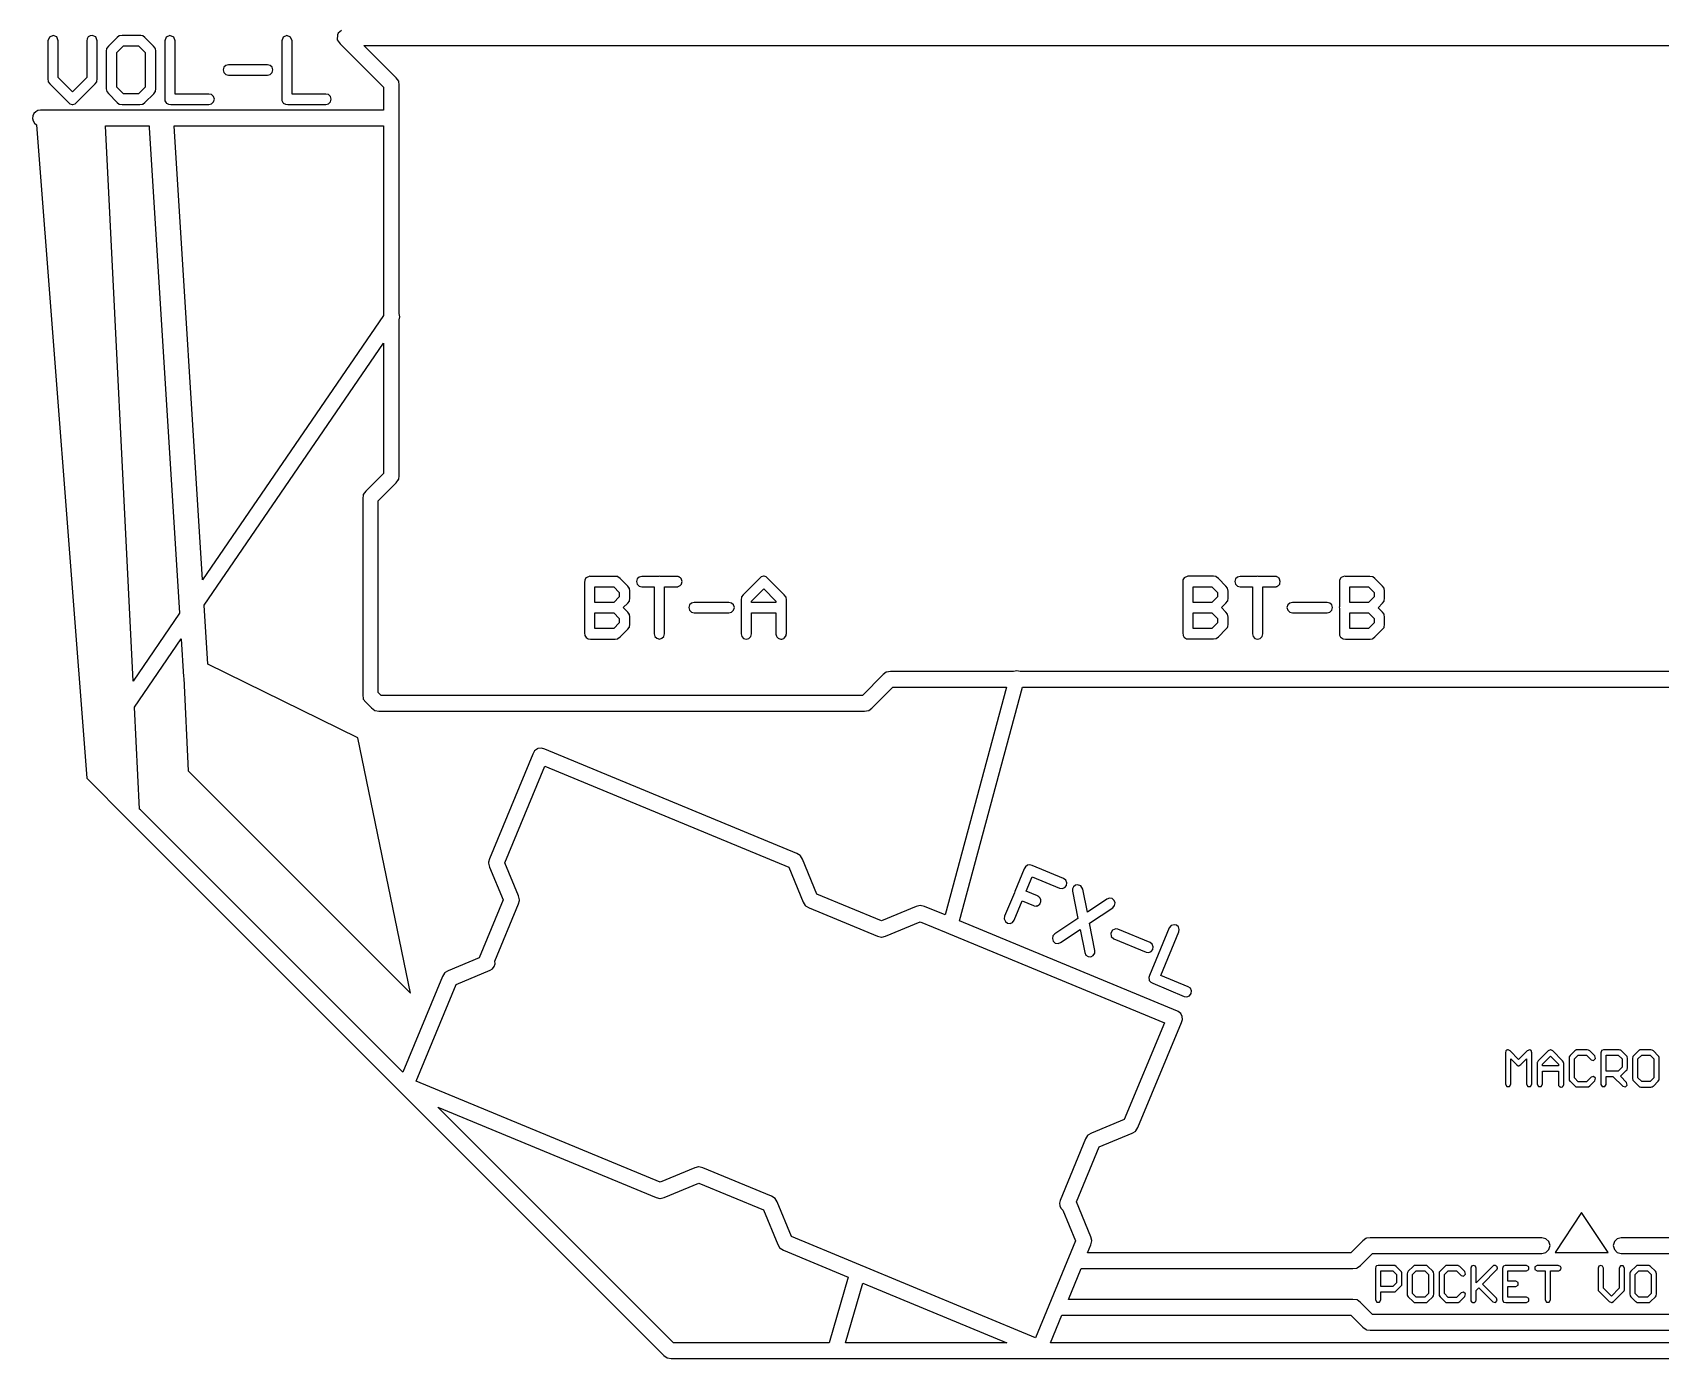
# Model space of a CAD drawing. Extents: x -74 to 74, y -85 to 21.
# Drawn here: x -74.2 to 3.8, y -85.5 to -22 of the extents above; entities that cross this region are included whole.
import ezdxf

# ---------------------------------------------------------------- set-up
doc = ezdxf.new("R2010")
doc.units = 0
doc.layers.add('build', color=7, linetype='CONTINUOUS')

msp = doc.modelspace()

# ---------------------------------------------------------------- linework, layer by layer
at = {"layer": 'build', "color": 7}
for points in [[(-59.386963, -21.881177), (-59.543654, -22.017227), (-59.578274, -22.083875), (-59.581375, -22.092659), (-59.59038, -22.329306), (-59.455801, -22.524168), (-57.375309, -24.605169), (-57.375309, -25.699671), (-73.800663, -25.699671), (-73.924235, -25.717512), (-74.032512, -25.773076), (-74.117345, -25.860336), (-74.170588, -25.973268), (-74.183879, -26.097411), (-74.156835, -26.21607), (-74.093279, -26.319857), (-73.997034, -26.399388), (-74.000651, -26.399388), (-71.587879, -57.68687), (-69.582832, -59.692438), (-69.540459, -59.740486), (-43.952356, -85.329108), (-43.794743, -85.448488), (-43.791127, -85.451081), (-43.780273, -85.455208), (-43.595787, -85.476401), (-35.813836, -85.476401), (-35.69136, -85.476401), (35.691879, -85.476401)], [(26.892414, -52.582793), (0.040308, -52.582793), (-0.001034, -52.585386), (-0.041341, -52.582793), (-26.893964, -52.582793), (-27.049252, -52.549133), (-27.20454, -52.582793), (-33.096687, -52.582793), (-33.288925, -52.608643), (-33.29926, -52.61277), (-33.30081, -52.61277), (-33.452221, -52.731621), (-34.445443, -53.72484), (-57.493649, -53.72484), (-57.625424, -53.593078), (-57.625424, -44.402935), (-56.774313, -43.551823), (-56.652356, -43.392147), (-56.651321, -43.389554), (-56.648739, -43.383363), (-56.647188, -43.378706), (-56.625485, -43.192677), (-56.625485, -35.746085), (-56.592876, -35.59313), (-56.625485, -35.440174), (-56.625485, -24.502352), (-56.647704, -24.315265), (-56.775345, -24.142677), (-58.319956, -22.599098), (-58.319956, -22.599098), (-54.975456, -22.599098), (-40.894661, -22.599098), (-0.000517, -22.599098), (40.893627, -22.599098)], [(10.019544, -83.371615), (-0.000517, -83.371615), (-10.020577, -83.371615), (-10.596252, -82.795934), (-10.750765, -82.676051), (-10.764718, -82.670363), (-10.951786, -82.646603), (-24.579895, -82.646603), (-23.96908, -81.171736), (-10.955404, -81.171736), (-10.763167, -81.147474), (-10.749731, -81.142288), (-10.748181, -81.142288), (-10.745597, -81.139722), (-10.596252, -81.022406), (-10.02006, -80.446222), (-1.900659, -80.446222), (-1.70911, -80.399253), (-1.567878, -80.261592), (-1.51602, -80.071308), (-1.567878, -79.881024), (-1.70911, -79.743363), (-1.900659, -79.696393), (-10.122379, -79.696393), (-10.309965, -79.71965), (-10.328052, -79.726873), (-10.47843, -79.84419), (-11.056173, -80.421405), (-23.658504, -80.421405), (-23.500891, -80.040563), (-23.449731, -79.847788), (-23.449731, -79.845221), (-23.449731, -79.842629), (-23.450248, -79.832283), (-23.500891, -79.652975), (-24.193355, -77.981258), (-23.098848, -75.338521), (-21.521684, -74.684815), (-21.353735, -74.588691), (-21.342366, -74.577844), (-21.248315, -74.411447), (-19.169889, -69.394682), (-19.117485, -69.250422), (-19.127258, -69.09725), (-19.197572, -68.960819), (-19.31665, -68.863981), (-19.325952, -68.859325), (-19.349723, -68.848477), (-19.354891, -68.845381), (-29.789395, -64.523677), (-26.770976, -53.328495), (-26.770976, -53.328495), (-0.041341, -53.328495), (0, -53.33159), (0.040308, -53.334183), (26.769941, -53.334183)], [(10.119796, -79.696896), (1.899626, -79.696896), (1.708076, -79.743865), (1.566844, -79.881527), (1.514987, -80.071811), (1.566844, -80.262095), (1.708076, -80.399756), (1.899626, -80.446725), (10.019027, -80.446725)]]:
    msp.add_lwpolyline(points, dxfattribs=at)
for points in [[(-71.332598, -22.115414), (-71.431002, -22.134817), (-71.513862, -22.191333), (-71.567844, -22.275865), (-71.584262, -22.374811), (-71.584262, -24.136989), (-72.267424, -24.820672), (-72.950586, -24.137492), (-72.950586, -22.374811), (-73.023796, -22.194297), (-73.204316, -22.121102), (-73.204316, -22.121605), (-73.379816, -22.197568), (-73.450297, -22.37534), (-73.450297, -24.204696), (-73.434795, -24.331299), (-73.430143, -24.343179), (-73.351596, -24.443932), (-72.473095, -25.322455), (-72.392779, -25.394381), (-72.289644, -25.425801), (-72.266908, -25.425801), (-72.262772, -25.425801), (-72.260706, -25.425801), (-72.149205, -25.397327), (-72.062269, -25.321925), (-71.182735, -24.442397), (-71.10367, -24.339554), (-71.101604, -24.335426), (-71.100053, -24.331299), (-71.084551, -24.204167), (-71.084551, -22.374811), (-71.153696, -22.192635), (-71.332598, -22.115414)], [(-69.004574, -22.120573), (-69.004574, -22.121605), (-69.036613, -22.124198), (-69.899609, -22.124198), (-70.032417, -22.142798), (-70.040685, -22.146423), (-70.138353, -22.224448), (-70.552799, -22.638892), (-70.623597, -22.723638), (-70.630314, -22.737581), (-70.635482, -22.749487), (-70.636516, -22.752054), (-70.651502, -22.875561), (-70.651502, -24.670283), (-70.632897, -24.804639), (-70.62928, -24.81292), (-70.553315, -24.908514), (-70.136803, -25.325021), (-70.033967, -25.404105), (-70.025183, -25.407703), (-69.896508, -25.423737), (-69.038679, -25.423737), (-68.927575, -25.413921), (-68.913624, -25.408232), (-68.900188, -25.403576), (-68.799419, -25.325021), (-68.383938, -24.909546), (-68.313144, -24.8248), (-68.311075, -24.821175), (-68.302291, -24.802072), (-68.30074, -24.797918), (-68.300224, -24.794822), (-68.285238, -24.671315), (-68.285238, -22.875059), (-68.303841, -22.742238), (-68.305392, -22.73811), (-68.307458, -22.733983), (-68.384457, -22.637331), (-68.799935, -22.221855), (-68.902771, -22.142798), (-68.910523, -22.139173), (-68.911039, -22.139173), (-68.911555, -22.139173), (-69.004574, -22.120573)], [(-67.606209, -22.121605), (-67.781709, -22.197568), (-67.852189, -22.37534), (-67.852189, -25.132801), (-67.843077, -25.252384), (-67.779326, -25.353966), (-67.778291, -25.356559), (-67.775709, -25.359126), (-67.676319, -25.417613), (-67.561251, -25.425272), (-65.736039, -25.425272), (-65.607069, -25.395038), (-65.511646, -25.303159), (-65.476555, -25.175426), (-65.511646, -25.047692), (-65.607069, -24.955813), (-65.736039, -24.92558), (-67.352479, -24.92558), (-67.352479, -22.376372), (-67.42568, -22.195841), (-67.606209, -22.122637), (-67.606209, -22.121605)], [(-62.008102, -22.121605), (-62.183602, -22.197568), (-62.254082, -22.37534), (-62.254082, -25.132801), (-62.248476, -25.240841), (-62.197753, -25.336398), (-62.183801, -25.351374), (-62.180184, -25.355527), (-62.175533, -25.359655), (-62.076967, -25.417095), (-61.963144, -25.424769), (-60.137932, -25.424769), (-60.00911, -25.394408), (-59.913835, -25.302541), (-59.878805, -25.17491), (-59.913835, -25.047278), (-60.00911, -24.955411), (-60.137932, -24.92505), (-61.754369, -24.92505), (-61.754369, -22.375843), (-61.82758, -22.195328), (-62.008102, -22.122134), (-62.008102, -22.121605)], [(-69.831397, -22.624419), (-69.105343, -22.624419), (-68.785465, -22.9443), (-68.785465, -24.603635), (-69.105343, -24.923516), (-69.831397, -24.923516), (-70.151273, -24.603635), (-70.151273, -22.9443), (-69.831397, -22.624419)], [(-64.803279, -23.524108), (-64.932101, -23.554469), (-65.027376, -23.646336), (-65.062406, -23.773967), (-65.027376, -23.901599), (-64.932101, -23.993466), (-64.803279, -24.023827), (-62.937244, -24.023827), (-62.808422, -23.993466), (-62.713148, -23.901599), (-62.678117, -23.773967), (-62.713148, -23.646336), (-62.808422, -23.554469), (-62.937244, -23.524108), (-64.803279, -23.524108)], [(-70.698011, -26.4495), (-68.606665, -26.4495), (-68.606665, -26.528055), (-67.141122, -49.79382), (-69.366826, -53.045311), (-70.698011, -26.4495)], [(-67.409322, -26.4495), (-57.375309, -26.4495), (-57.375309, -35.526984), (-66.039897, -48.184624), (-67.408806, -26.452596), (-67.409322, -26.4495)], [(-57.375309, -36.854557), (-57.375309, -43.093961), (-58.226936, -43.945602), (-58.344758, -44.096997), (-58.351994, -44.113533), (-58.375248, -44.304245), (-58.375248, -53.69436), (-58.348893, -53.893301), (-58.346827, -53.897957), (-58.343726, -53.905207), (-58.227971, -54.052474), (-57.952534, -54.327905), (-57.799055, -54.446756), (-57.784587, -54.452974), (-57.597, -54.476733), (-34.341057, -54.476733), (-34.14572, -54.449349), (-34.14417, -54.449349), (-34.137968, -54.446756), (-34.134867, -54.44419), (-33.987589, -54.328434), (-32.992301, -53.333151), (-27.548189, -53.333151), (-30.488062, -64.239461), (-31.477664, -63.829648), (-31.670419, -63.778504), (-31.674035, -63.778504), (-31.68437, -63.778504), (-31.864721, -63.829648), (-33.525603, -64.517459), (-36.619987, -63.235897), (-37.308316, -61.57397), (-37.409602, -61.40035), (-37.410636, -61.40035), (-37.415287, -61.395693), (-37.420455, -61.391566), (-37.581687, -61.301131), (-49.651751, -56.301961), (-49.817714, -56.246565), (-49.990748, -56.272487), (-50.000567, -56.276112), (-50.003665, -56.278705), (-50.143877, -56.382815), (-50.22174, -56.539134), (-52.299134, -61.553306), (-52.34926, -61.713511), (-52.350294, -61.736239), (-52.35081, -61.757432), (-52.29965, -61.942428), (-51.64646, -63.51908), (-52.796779, -66.296174), (-54.27989, -66.910615), (-54.45094, -67.010337), (-54.455073, -67.013962), (-54.461791, -67.021185), (-54.552226, -67.182951), (-56.451852, -71.768709), (-69.010257, -59.210288), (-69.060383, -59.166367), (-69.304813, -54.281921), (-67.064641, -51.009236), (-66.949402, -52.837057), (-66.942168, -52.899579), (-66.738045, -57.337038), (-56.08805, -67.98702), (-58.600557, -55.749538), (-65.785648, -52.221584), (-65.963416, -49.40057), (-57.375309, -36.854557)], [(-47.504077, -48.01873), (-47.504077, -48.020794), (-47.679777, -48.097285), (-47.681327, -48.097285), (-47.683394, -48.099878), (-47.742561, -48.199372), (-47.750574, -48.314852), (-47.750574, -49.484787), (-47.754191, -49.527173), (-47.750574, -49.564373), (-47.750574, -50.734334), (-47.741046, -50.85183), (-47.678742, -50.951901), (-47.676676, -50.954468), (-47.672024, -50.958092), (-47.57496, -51.015075), (-47.462736, -51.023709), (-46.28348, -51.023709), (-46.161008, -51.008205), (-46.149122, -51.003045), (-46.048353, -50.92449), (-45.683001, -50.559154), (-45.612203, -50.474408), (-45.603935, -50.457342), (-45.60135, -50.451654), (-45.5998, -50.447526), (-45.599284, -50.444933), (-45.584298, -50.321426), (-45.584298, -49.976224), (-45.602901, -49.841868), (-45.604451, -49.837741), (-45.606518, -49.833613), (-45.684551, -49.735929), (-45.897456, -49.523045), (-45.683001, -49.308574), (-45.603419, -49.205228), (-45.60135, -49.2011), (-45.5998, -49.196444), (-45.598768, -49.193851), (-45.584298, -49.070872), (-45.584298, -48.725671), (-45.602901, -48.591818), (-45.604451, -48.58769), (-45.606518, -48.583563), (-45.682482, -48.48744), (-46.048869, -48.121045), (-46.152739, -48.041485), (-46.160489, -48.038362), (-46.287613, -48.022858), (-47.458601, -48.022858), (-47.504077, -48.01873)], [(-44.171981, -48.020291), (-44.171981, -48.020794), (-44.209187, -48.024419), (-45.001386, -48.024419), (-45.130208, -48.05478), (-45.225483, -48.146647), (-45.260513, -48.274278), (-45.225483, -48.40191), (-45.130208, -48.493777), (-45.001386, -48.524137), (-44.418478, -48.524137), (-44.418478, -50.773599), (-44.384969, -50.898656), (-44.29342, -50.990204), (-44.168363, -51.023713), (-44.043306, -50.990204), (-43.951757, -50.898656), (-43.918248, -50.773599), (-43.918248, -48.524137), (-43.33534, -48.524137), (-43.285214, -48.519984), (-43.260925, -48.514321), (-43.173076, -48.467808), (-43.137937, -48.432671), (-43.122951, -48.41251), (-43.110547, -48.390814), (-43.099694, -48.36806), (-43.091944, -48.3443), (-43.085742, -48.320011), (-43.081607, -48.270402), (-43.087293, -48.220793), (-43.127599, -48.129829), (-43.160156, -48.092126), (-43.179278, -48.076092), (-43.199947, -48.061619), (-43.221651, -48.04974), (-43.244389, -48.039924), (-43.268159, -48.032171), (-43.292964, -48.027515), (-43.317769, -48.024419), (-43.33534, -48.024419), (-44.126505, -48.024419), (-44.171981, -48.020291)], [(-39.177455, -48.020794), (-39.288383, -48.049497), (-39.374858, -48.12467), (-40.154138, -48.903947), (-40.233719, -49.007293), (-40.237336, -49.015045), (-40.25284, -49.142178), (-40.25284, -49.48013), (-40.25284, -49.562839), (-40.25284, -50.771535), (-40.222518, -50.900402), (-40.130648, -50.995721), (-40.002985, -51.03077), (-39.875323, -50.995721), (-39.783452, -50.900402), (-39.75313, -50.771535), (-39.75313, -49.771595), (-38.586791, -49.771595), (-38.586791, -50.771535), (-38.585759, -50.796353), (-38.557854, -50.891947), (-38.544934, -50.91314), (-38.530464, -50.933275), (-38.513411, -50.951901), (-38.474655, -50.983413), (-38.453467, -50.996325), (-38.357866, -51.024238), (-38.308256, -51.024238), (-38.213689, -50.993758), (-38.192501, -50.980317), (-38.124289, -50.907954), (-38.102585, -50.863001), (-38.089665, -50.814953), (-38.08708, -50.790135), (-38.086564, -50.772567), (-38.086564, -49.56178), (-38.086564, -49.484787), (-38.086564, -49.138553), (-38.096899, -49.032111), (-38.102066, -49.018167), (-38.107234, -49.004727), (-38.184749, -48.904476), (-38.965063, -48.12414), (-39.044989, -48.052715), (-39.14748, -48.021323), (-39.169702, -48.021323), (-39.177455, -48.021323), (-39.177455, -48.020794)], [(-18.854146, -48.01873), (-18.854146, -48.020794), (-19.029846, -48.097285), (-19.031397, -48.097285), (-19.03398, -48.099878), (-19.092007, -48.197763), (-19.100643, -48.311227), (-19.100643, -49.484284), (-19.10426, -49.526644), (-19.100643, -49.560749), (-19.100643, -50.733805), (-19.091116, -50.851301), (-19.028813, -50.951372), (-19.026746, -50.953965), (-19.022095, -50.957563), (-18.924793, -51.014681), (-18.812288, -51.023206), (-17.633549, -51.023206), (-17.511076, -51.007702), (-17.49919, -51.002542), (-17.398421, -50.923988), (-17.033069, -50.558625), (-16.962272, -50.473879), (-16.954004, -50.456839), (-16.95142, -50.451151), (-16.94987, -50.446997), (-16.949353, -50.44443), (-16.934367, -50.320923), (-16.934367, -49.975721), (-16.95297, -49.841366), (-16.954521, -49.837238), (-16.957621, -49.83155), (-17.034619, -49.735426), (-17.247526, -49.522516), (-17.033069, -49.308071), (-16.953487, -49.204699), (-16.95142, -49.200069), (-16.94987, -49.195915), (-16.948836, -49.193348), (-16.934367, -49.070343), (-16.934367, -48.725141), (-16.95297, -48.591315), (-16.954521, -48.587161), (-16.957621, -48.581499), (-17.032552, -48.486911), (-17.398938, -48.120542), (-17.501774, -48.041485), (-17.509525, -48.03786), (-17.510042, -48.03786), (-17.510559, -48.03786), (-17.637683, -48.022355), (-18.808671, -48.022355), (-18.854146, -48.01873)], [(-15.52205, -48.020794), (-15.559257, -48.024419), (-16.351457, -48.024419), (-16.480279, -48.05478), (-16.575553, -48.146647), (-16.610584, -48.274278), (-16.575553, -48.40191), (-16.480279, -48.493777), (-16.351457, -48.524137), (-15.76803, -48.524137), (-15.76803, -50.773599), (-15.737705, -50.902462), (-15.645835, -50.997779), (-15.518174, -51.032827), (-15.390514, -50.997779), (-15.298643, -50.902462), (-15.268319, -50.773599), (-15.268319, -48.524137), (-14.685408, -48.524137), (-14.660087, -48.524137), (-14.635282, -48.520513), (-14.610994, -48.514824), (-14.58774, -48.506569), (-14.565002, -48.495695), (-14.543298, -48.483312), (-14.523145, -48.46831), (-14.504541, -48.451271), (-14.473018, -48.413012), (-14.460616, -48.391317), (-14.449764, -48.368589), (-14.431677, -48.270905), (-14.464233, -48.151551), (-14.492656, -48.110726), (-14.510225, -48.093158), (-14.549499, -48.062651), (-14.594458, -48.040955), (-14.618229, -48.033203), (-14.643034, -48.028044), (-14.685408, -48.024922), (-15.476575, -48.024922), (-15.52205, -48.021323), (-15.52205, -48.020794)], [(-11.356929, -48.020794), (-11.515059, -48.080749), (-11.531596, -48.096253), (-11.533663, -48.09882), (-11.53573, -48.101413), (-11.594897, -48.200907), (-11.602909, -48.316387), (-11.602909, -49.483252), (-11.605493, -49.503916), (-11.602909, -49.565934), (-11.602909, -50.732773), (-11.59731, -50.840827), (-11.546582, -50.936397), (-11.532629, -50.951901), (-11.529012, -50.956029), (-11.524361, -50.959627), (-11.427299, -51.016624), (-11.315072, -51.02527), (-10.135815, -51.02527), (-10.013342, -51.009236), (-10.001457, -51.004606), (-9.901721, -50.927083), (-9.535335, -50.560688), (-9.465055, -50.475942), (-9.456787, -50.458374), (-9.454203, -50.453215), (-9.452653, -50.449087), (-9.436633, -50.324019), (-9.436633, -49.976753), (-9.455237, -49.844461), (-9.456787, -49.840334), (-9.458854, -49.835677), (-9.536886, -49.738019), (-9.749792, -49.525109), (-9.535335, -49.310638), (-9.45627, -49.207292), (-9.454203, -49.203164), (-9.452653, -49.199037), (-9.436633, -49.073968), (-9.436633, -48.727205), (-9.455237, -48.594914), (-9.456787, -48.590786), (-9.458854, -48.586659), (-9.534818, -48.490535), (-9.901204, -48.12414), (-10.005074, -48.04458), (-10.012826, -48.041485), (-10.13995, -48.025451), (-11.310937, -48.025451), (-11.356929, -48.021826), (-11.356929, -48.020794)], [(-47.250345, -48.523106), (-46.354794, -48.523106), (-46.084524, -48.793351), (-46.084524, -49.002663), (-46.354278, -49.272908), (-47.250345, -49.272908), (-47.250345, -48.523106)], [(-39.169702, -48.626955), (-38.586791, -49.209885), (-38.586791, -49.272908), (-39.75313, -49.272908), (-39.75313, -49.210387), (-39.169702, -48.626955)], [(-18.600415, -48.523106), (-17.704863, -48.523106), (-17.434595, -48.793351), (-17.434595, -49.002663), (-17.704346, -49.272908), (-18.600415, -49.272908), (-18.600415, -48.523106)], [(-11.102682, -48.523106), (-10.207129, -48.523106), (-9.936861, -48.793351), (-9.936861, -49.002663), (-10.206612, -49.272908), (-11.102682, -49.272908), (-11.102682, -48.523106)], [(-47.250345, -49.772627), (-46.354794, -49.772627), (-46.084524, -50.042899), (-46.084524, -50.252713), (-46.354278, -50.522456), (-47.250345, -50.522456), (-47.250345, -49.772627)], [(-42.502315, -49.272908), (-42.631137, -49.303269), (-42.726412, -49.395136), (-42.761442, -49.522768), (-42.726412, -49.650399), (-42.631137, -49.742266), (-42.502315, -49.772627), (-40.835749, -49.772627), (-40.706927, -49.742266), (-40.611652, -49.650399), (-40.576622, -49.522768), (-40.611652, -49.395136), (-40.706927, -49.303269), (-40.835749, -49.272908), (-42.502315, -49.272908)], [(-18.600415, -49.772627), (-17.704863, -49.772627), (-17.434595, -50.042899), (-17.434595, -50.252713), (-17.704346, -50.522456), (-18.600415, -50.522456), (-18.600415, -49.772627)], [(-13.851868, -49.272908), (-13.98069, -49.303269), (-14.075965, -49.395136), (-14.110995, -49.522768), (-14.075965, -49.650399), (-13.98069, -49.742266), (-13.851868, -49.772627), (-12.18582, -49.772627), (-12.056998, -49.742266), (-11.961723, -49.650399), (-11.926692, -49.522768), (-11.961723, -49.395136), (-12.056998, -49.303269), (-12.18582, -49.272908), (-13.851868, -49.272908)], [(-11.102682, -49.772627), (-10.207129, -49.772627), (-9.936861, -50.042899), (-9.936861, -50.252713), (-10.206612, -50.522456), (-11.102682, -50.522456), (-11.102682, -49.772627)], [(-49.649166, -57.114814), (-37.962541, -61.95534), (-37.273693, -63.618299), (-37.177575, -63.785225), (-37.166725, -63.796575), (-37.00136, -63.890635), (-33.719389, -65.250249), (-33.525084, -65.301393), (-33.521467, -65.301393), (-33.511133, -65.301393), (-33.332849, -65.250752), (-31.670419, -64.562438), (-30.436902, -65.072978), (-30.324248, -65.120021), (-19.983276, -69.402964), (-21.902539, -74.036268), (-23.479187, -74.689445), (-23.647135, -74.785568), (-23.658504, -74.796416), (-23.753589, -74.964902), (-24.975736, -77.915615), (-25.005525, -78.041328), (-24.991789, -78.1663), (-24.937599, -78.279746), (-24.846029, -78.370884), (-24.232629, -79.851413), (-26.151892, -84.484717), (-37.838518, -79.643688), (-38.526331, -77.983322), (-38.619864, -77.817428), (-38.800215, -77.708394), (-42.082701, -76.349308), (-42.275456, -76.298138), (-42.279073, -76.298138), (-42.290958, -76.298138), (-42.470276, -76.349811), (-44.13064, -77.037119), (-55.817265, -72.196594), (-53.89852, -67.56329), (-52.271745, -66.889422), (-52.156018, -66.816356), (-52.076152, -66.710274), (-52.038143, -66.583045), (-52.047987, -66.446536), (-50.913689, -63.709766), (-50.86563, -63.553185), (-50.864595, -63.530457), (-50.864079, -63.509264), (-50.913689, -63.326834), (-51.568429, -61.747616), (-49.649166, -57.114814)], [(-26.448515, -61.834425), (-26.448515, -61.834955), (-26.538431, -61.854587), (-26.543082, -61.857153), (-26.545148, -61.857153), (-26.638824, -61.926511), (-26.690878, -62.030799), (-27.138913, -63.111357), (-27.167851, -63.18216), (-27.631387, -64.301453), (-27.648376, -64.429796), (-27.598915, -64.549438), (-27.496258, -64.628318), (-27.367914, -64.6453), (-27.248275, -64.595832), (-27.169401, -64.49317), (-26.786996, -63.569192), (-26.248527, -63.792448), (-26.224756, -63.801232), (-26.126054, -63.81208), (-26.101249, -63.808455), (-26.053707, -63.794009), (-25.989628, -63.755247), (-25.954488, -63.719582), (-25.9271, -63.677725), (-25.903329, -63.607451), (-25.900228, -63.582131), (-25.901261, -63.531992), (-25.905395, -63.507201), (-25.932784, -63.437959), (-25.94622, -63.416766), (-25.998413, -63.363029), (-26.040788, -63.337179), (-26.056807, -63.329956), (-26.595792, -63.10723), (-26.308472, -62.414762), (-25.000541, -62.956312), (-24.871047, -62.975318), (-24.749693, -62.926297), (-24.669732, -62.822681), (-24.653077, -62.692864), (-24.70429, -62.572418), (-24.809338, -62.494349), (-26.311055, -61.872658), (-26.448515, -61.834425)], [(-24.138578, -62.791476), (-24.245273, -62.816693), (-24.330923, -62.885132), (-24.379058, -62.983634), (-24.380424, -63.09326), (-24.121525, -64.403265), (-25.230501, -65.145845), (-25.318906, -65.24292), (-25.345932, -65.371405), (-25.304127, -65.495869), (-25.205019, -65.581988), (-25.075938, -65.606014), (-24.952482, -65.56132), (-24.016105, -64.934495), (-23.797514, -66.039845), (-23.741717, -66.158531), (-23.63352, -66.232647), (-23.502692, -66.241799), (-23.38523, -66.183471), (-23.313451, -66.07371), (-23.307105, -65.942717), (-23.566003, -64.633214), (-22.45651, -63.890106), (-22.370036, -63.79274), (-22.344229, -63.665101), (-22.386084, -63.541788), (-22.484256, -63.456231), (-22.612132, -63.431621), (-22.735046, -63.47463), (-23.671423, -64.101481), (-23.890015, -62.996105), (-23.976977, -62.848458), (-24.138578, -62.791476)], [(-22.306132, -64.904518), (-22.465814, -64.961195), (-22.55269, -65.106671), (-22.526858, -65.274133), (-22.400183, -65.386668), (-20.860742, -66.024341), (-20.731248, -66.043347), (-20.609894, -65.994326), (-20.529934, -65.89071), (-20.513278, -65.760893), (-20.564491, -65.640447), (-20.669539, -65.562378), (-22.208464, -64.924679), (-22.306132, -64.904518)], [(-19.521289, -64.704546), (-19.658462, -64.749178), (-19.748149, -64.862158), (-20.68866, -67.132283), (-20.724845, -67.234325), (-20.714498, -67.342098), (-20.70623, -67.363794), (-20.705713, -67.366387), (-20.703646, -67.371043), (-20.635376, -67.461562), (-20.534147, -67.512622), (-19.029846, -68.135848), (-18.900539, -68.154501), (-18.779477, -68.105388), (-18.699713, -68.001919), (-18.683027, -67.872343), (-18.733974, -67.752041), (-18.838643, -67.673859), (-20.147091, -67.131781), (-19.286161, -65.053875), (-19.266873, -64.931722), (-19.308487, -64.815266), (-19.400822, -64.733), (-19.521289, -64.705049), (-19.521289, -64.704546)], [(-3.527433, -70.696935), (-3.552238, -70.699528), (-3.587895, -70.712942), (-3.626135, -70.745513), (-3.65249, -70.840075), (-3.65249, -72.348517), (-3.589003, -72.458826), (-3.461729, -72.458826), (-3.398242, -72.348517), (-3.398242, -71.132042), (-3.12384, -71.405939), (-3.041675, -71.458644), (-3.033407, -71.461237), (-3.029273, -71.461237), (-3.01532, -71.461237), (-3.00085, -71.458644), (-2.911967, -71.40541), (-2.637048, -71.131011), (-2.637048, -72.347485), (-2.573486, -72.457578), (-2.446362, -72.457578), (-2.3828, -72.347485), (-2.3828, -70.839572), (-2.420007, -70.732072), (-2.429309, -70.723817), (-2.429826, -70.723817), (-2.439644, -70.717096), (-2.440161, -70.717096), (-2.450496, -70.710879), (-2.451013, -70.710879), (-2.474268, -70.701592), (-2.474784, -70.701592), (-2.48667, -70.698999), (-2.487187, -70.698999), (-2.611727, -70.747576), (-3.017904, -71.153765), (-3.425114, -70.746015), (-3.527433, -70.696935)], [(-1.497583, -70.696935), (-1.597835, -70.749137), (-2.075326, -71.227134), (-2.077909, -71.229727), (-2.118734, -71.2814), (-2.120284, -71.285025), (-2.120801, -71.287591), (-2.124418, -71.297407), (-2.124935, -71.3), (-2.129069, -71.35117), (-2.129069, -71.568711), (-2.129069, -71.608504), (-2.129069, -72.349549), (-2.065507, -72.459642), (-1.938383, -72.459642), (-1.874821, -72.349549), (-1.874821, -71.714972), (-1.11311, -71.714972), (-1.11311, -72.349549), (-1.11311, -72.362461), (-1.107943, -72.387781), (-1.103809, -72.399661), (-1.091923, -72.421886), (-1.045414, -72.464272), (-1.034045, -72.469432), (-1.02216, -72.473559), (-1.009757, -72.476681), (-0.996838, -72.479248), (-0.984436, -72.479248), (-0.923975, -72.463241), (-0.894002, -72.439984), (-0.885734, -72.430168), (-0.878499, -72.419822), (-0.872298, -72.408975), (-0.867131, -72.397095), (-0.863513, -72.385215), (-0.860929, -72.372277), (-0.859379, -72.35111), (-0.859379, -71.609536), (-0.859379, -71.568208), (-0.859379, -71.354266), (-0.864547, -71.297936), (-0.867647, -71.289152), (-0.868681, -71.286056), (-0.869714, -71.282934), (-0.910022, -71.231261), (-1.388029, -70.753265), (-1.470194, -70.70056), (-1.495516, -70.697967), (-1.497583, -70.697967), (-1.497583, -70.696935)], [(-0.22686, -70.696935), (-0.262, -70.703126), (-0.269234, -70.705719), (-0.275952, -70.708312), (-0.327629, -70.748608), (-0.556555, -70.977023), (-0.595313, -71.028194), (-0.596863, -71.03076), (-0.59738, -71.033353), (-0.600997, -71.043169), (-0.601514, -71.045762), (-0.605648, -71.096906), (-0.605648, -72.076684), (-0.60048, -72.133014), (-0.597896, -72.140264), (-0.595313, -72.146984), (-0.558622, -72.195562), (-0.556038, -72.198128), (-0.330212, -72.423447), (-0.328145, -72.42604), (-0.276469, -72.466336), (-0.272852, -72.468929), (-0.270785, -72.468929), (-0.260966, -72.472527), (-0.257865, -72.472527), (-0.206706, -72.477184), (0.2651, -72.477184), (0.321427, -72.471496), (0.323494, -72.471496), (0.333313, -72.467897), (0.33538, -72.467897), (0.386023, -72.428607), (0.627352, -72.186777), (0.666152, -72.061438), (0.573378, -71.968655), (0.448035, -72.007443), (0.230994, -72.223978), (-0.171566, -72.223978), (-0.350883, -72.04467), (-0.350883, -71.134106), (-0.171566, -70.954798), (0.230994, -70.954798), (0.448035, -71.171333), (0.571849, -71.206318), (0.662695, -71.115208), (0.627352, -70.991496), (0.384989, -70.74964), (0.331763, -70.709344), (0.329696, -70.709344), (0.326595, -70.709344), (0.2651, -70.702624), (-0.205672, -70.702624), (-0.22686, -70.702624), (-0.22686, -70.696935)], [(1.043347, -70.696935), (0.962732, -70.727415), (0.954464, -70.734665), (0.952913, -70.737231), (0.951363, -70.739824), (0.944645, -70.747074), (0.944128, -70.747074), (0.917773, -70.844202), (0.917773, -71.822975), (0.917773, -71.859647), (0.917773, -72.350078), (0.981252, -72.460413), (1.108543, -72.460413), (1.172021, -72.350078), (1.172021, -71.969211), (1.500167, -71.969211), (1.970939, -72.439984), (2.094754, -72.474969), (2.1856, -72.383859), (2.150256, -72.260146), (1.852083, -71.960929), (1.856217, -71.958363), (1.858285, -71.958363), (1.909961, -71.91804), (2.134237, -71.69325), (2.13682, -71.690684), (2.172477, -71.647795), (2.173511, -71.647795), (2.174544, -71.645202), (2.179712, -71.633825), (2.187463, -71.567679), (2.187463, -71.098467), (2.178162, -71.030257), (2.175061, -71.023537), (2.171444, -71.016816), (2.137337, -70.977023), (1.912545, -70.752736), (1.909961, -70.74964), (1.877405, -70.719663), (1.875338, -70.717096), (1.866553, -70.711911), (1.854667, -70.706249), (1.8526, -70.706249), (1.850016, -70.706249), (1.788521, -70.699528), (1.065051, -70.699528), (1.043347, -70.696935)], [(2.819983, -70.696935), (2.784843, -70.703126), (2.778125, -70.705719), (2.772957, -70.708312), (2.77089, -70.708312), (2.759522, -70.714001), (2.719214, -70.748608), (2.491321, -70.976494), (2.455664, -71.019409), (2.454631, -71.021976), (2.450496, -71.031792), (2.448429, -71.036978), (2.441711, -71.101033), (2.441711, -72.077214), (2.44998, -72.143359), (2.451013, -72.145952), (2.452047, -72.148519), (2.492354, -72.200192), (2.720764, -72.429136), (2.762622, -72.463743), (2.77089, -72.467897), (2.774508, -72.470464), (2.776575, -72.470464), (2.786393, -72.474089), (2.78846, -72.474089), (2.83962, -72.478216), (3.311426, -72.478216), (3.367753, -72.473057), (3.376538, -72.469961), (3.379639, -72.469961), (3.381706, -72.469961), (3.430282, -72.433263), (3.432349, -72.43067), (3.657658, -72.204849), (3.660242, -72.202282), (3.701066, -72.150582), (3.702616, -72.146984), (3.703133, -72.143889), (3.706751, -72.134575), (3.707267, -72.13148), (3.711401, -72.080309), (3.711401, -71.098467), (3.706234, -71.044201), (3.705717, -71.041608), (3.7021, -71.031792), (3.701066, -71.029225), (3.694865, -71.017848), (3.662309, -70.979087), (3.433899, -70.751201), (3.378605, -70.708815), (3.376538, -70.708815), (3.374471, -70.708815), (3.311943, -70.701592), (2.84117, -70.701592), (2.819983, -70.701592), (2.819983, -70.696935)], [(-1.493966, -71.004407), (-1.11311, -71.385275), (-1.11311, -71.459676), (-1.874821, -71.459676), (-1.874821, -71.385275), (-1.493966, -71.004407)], [(1.172021, -70.952205), (1.754415, -70.952205), (1.933732, -71.13154), (1.933732, -71.534103), (1.754415, -71.713411), (1.567346, -71.713411), (1.535824, -71.713411), (1.172021, -71.713411), (1.172021, -70.952205)], [(2.875277, -70.952205), (3.277836, -70.952205), (3.457153, -71.13154), (3.457153, -72.042077), (3.277836, -72.221385), (2.875277, -72.221385), (2.695443, -72.042077), (2.695443, -71.13154), (2.875277, -70.952205)], [(-54.78322, -73.435796), (-44.323392, -77.768348), (-44.137358, -77.818989), (-44.121856, -77.818989), (-43.939436, -77.76938), (-42.27494, -77.080008), (-39.181072, -78.361597), (-38.491708, -80.025561), (-38.396106, -80.191455), (-38.385253, -80.202806), (-38.218856, -80.296865), (-35.124472, -81.578454), (-36.032943, -84.723979), (-43.495018, -84.723979), (-54.78322, -73.435796)], [(-0.000517, -78.494391), (-1.270723, -80.399709), (1.26969, -80.399709), (-0.000517, -78.494391)], [(-9.752376, -81.018278), (-9.752376, -81.021374), (-9.822656, -81.044101), (-9.82369, -81.044101), (-9.832991, -81.051351), (-9.837643, -81.055479), (-9.842293, -81.059606), (-9.84281, -81.059606), (-9.850562, -81.067887), (-9.851078, -81.067887), (-9.877433, -81.168138), (-9.877433, -82.142757), (-9.877433, -82.184085), (-9.877433, -82.670892), (-9.815831, -82.785966), (-9.685305, -82.785966), (-9.623702, -82.670892), (-9.623702, -82.290024), (-9.007202, -82.290024), (-8.951392, -82.284865), (-8.948808, -82.284865), (-8.938989, -82.28124), (-8.936922, -82.28124), (-8.884729, -82.239912), (-8.656836, -82.012529), (-8.618079, -81.961359), (-8.616528, -81.958792), (-8.616012, -81.95567), (-8.612394, -81.946384), (-8.611877, -81.943288), (-8.607743, -81.892117), (-8.607743, -81.419783), (-8.612911, -81.36348), (-8.613428, -81.360887), (-8.617045, -81.351071), (-8.618079, -81.348478), (-8.62273, -81.339191), (-8.623763, -81.336598), (-8.624796, -81.336598), (-8.657869, -81.297837), (-8.885246, -81.070983), (-8.94054, -81.028597), (-8.942607, -81.028597), (-8.955009, -81.024999), (-9.005652, -81.020845), (-9.730156, -81.020845), (-9.752376, -81.018278)], [(-7.97574, -81.021374), (-8.010881, -81.027565), (-8.017598, -81.030158), (-8.022766, -81.033254), (-8.024833, -81.033254), (-8.036202, -81.038942), (-8.075993, -81.073047), (-8.305436, -81.302494), (-8.345227, -81.355728), (-8.346777, -81.359855), (-8.354012, -81.421874), (-8.354012, -82.40062), (-8.348845, -82.45695), (-8.345744, -82.465205), (-8.34471, -82.469332), (-8.343677, -82.471925), (-8.303369, -82.523096), (-8.074959, -82.752013), (-8.024833, -82.790246), (-8.021216, -82.792839), (-8.019149, -82.792839), (-8.00933, -82.796463), (-8.006746, -82.796463), (-7.956103, -82.80112), (-7.483781, -82.80112), (-7.427454, -82.795431), (-7.425387, -82.795431), (-7.415568, -82.791807), (-7.413501, -82.791807), (-7.404199, -82.787679), (-7.402132, -82.787679), (-7.401099, -82.787679), (-7.362858, -82.755638), (-7.134965, -82.527223), (-7.093107, -82.471925), (-7.091557, -82.46883), (-7.09104, -82.466237), (-7.083805, -82.404245), (-7.083805, -81.424969), (-7.088973, -81.368639), (-7.08949, -81.366046), (-7.093107, -81.35623), (-7.094657, -81.353637), (-7.100342, -81.342287), (-7.134448, -81.302494), (-7.363892, -81.073576), (-7.417118, -81.033254), (-7.419185, -81.033254), (-7.431071, -81.029629), (-7.482231, -81.025501), (-7.954553, -81.025501), (-7.97574, -81.025501), (-7.97574, -81.021374)], [(-6.452319, -81.021374), (-6.486943, -81.027565), (-6.495727, -81.030158), (-6.499345, -81.033254), (-6.501412, -81.033254), (-6.553605, -81.074608), (-6.781498, -81.301964), (-6.820256, -81.352103), (-6.821806, -81.355728), (-6.822323, -81.358294), (-6.82594, -81.36811), (-6.826457, -81.370703), (-6.830591, -81.421344), (-6.830591, -82.401123), (-6.825423, -82.457453), (-6.822323, -82.465734), (-6.821289, -82.469862), (-6.820256, -82.472455), (-6.815605, -82.481741), (-6.814571, -82.484334), (-6.779948, -82.52463), (-6.555156, -82.748918), (-6.553088, -82.751484), (-6.501412, -82.791807), (-6.497795, -82.7944), (-6.495727, -82.7944), (-6.485909, -82.798527), (-6.483325, -82.798527), (-6.432682, -82.802655), (-5.96036, -82.802655), (-5.904032, -82.796966), (-5.901965, -82.796966), (-5.897314, -82.7944), (-5.89008, -82.791807), (-5.880778, -82.787679), (-5.878711, -82.787679), (-5.877677, -82.787679), (-5.839954, -82.755638), (-5.598108, -82.51328), (-5.559309, -82.38794), (-5.652082, -82.295158), (-5.777425, -82.333945), (-5.994466, -82.55048), (-6.397025, -82.55048), (-6.576343, -82.371172), (-6.576343, -81.460609), (-6.397025, -81.2813), (-5.994466, -81.2813), (-5.777425, -81.497835), (-5.653612, -81.532818), (-5.562767, -81.44171), (-5.598108, -81.317998), (-5.84047, -81.076142), (-5.893697, -81.035846), (-5.895764, -81.035846), (-5.90765, -81.031692), (-5.958809, -81.027565), (-6.431132, -81.027565), (-6.452319, -81.027565), (-6.452319, -81.021374)], [(-5.182113, -81.021374), (-5.271248, -81.059847), (-5.30717, -81.150041), (-5.30717, -82.151012), (-5.30717, -82.182551), (-5.30717, -82.673459), (-5.306653, -82.686397), (-5.304586, -82.698779), (-5.302002, -82.711188), (-5.269963, -82.764925), (-5.260144, -82.773709), (-5.250326, -82.780959), (-5.238957, -82.787679), (-5.227588, -82.792309), (-5.215702, -82.796966), (-5.2033, -82.800062), (-5.190898, -82.802655), (-5.165576, -82.802655), (-5.128886, -82.792309), (-5.117517, -82.786647), (-5.096847, -82.772175), (-5.072042, -82.743229), (-5.052921, -82.67449), (-5.052921, -82.219222), (-4.925798, -82.092116), (-4.254004, -82.764422), (-4.130189, -82.799408), (-4.039342, -82.708298), (-4.074687, -82.584585), (-4.74648, -81.912781), (-4.074687, -81.241004), (-4.051432, -81.210498), (-4.046265, -81.199147), (-4.041614, -81.187241), (-4.036446, -81.16245), (-4.035929, -81.149538), (-4.036446, -81.137129), (-4.038513, -81.124217), (-4.051432, -81.088551), (-4.05815, -81.078206), (-4.074687, -81.058574), (-4.083988, -81.050319), (-4.105693, -81.036349), (-4.128947, -81.027565), (-4.141349, -81.024469), (-4.154268, -81.021876), (-4.215763, -81.033254), (-4.237984, -81.046165), (-4.247803, -81.053415), (-4.254004, -81.060135), (-4.999178, -81.80581), (-5.001762, -81.808403), (-5.030701, -81.837349), (-5.052921, -81.859574), (-5.052921, -81.15057), (-5.090285, -81.058885), (-5.182113, -81.021876), (-5.182113, -81.021374)], [(-3.658175, -81.01931), (-3.658175, -81.021374), (-3.73879, -81.051854), (-3.747058, -81.059103), (-3.748608, -81.06167), (-3.750159, -81.064263), (-3.756877, -81.071486), (-3.757393, -81.071486), (-3.783232, -81.171736), (-3.783232, -81.889525), (-3.783232, -81.933472), (-3.783232, -82.651234), (-3.75481, -82.75667), (-3.754293, -82.75667), (-3.746025, -82.764925), (-3.74034, -82.770614), (-3.736723, -82.773709), (-3.735689, -82.773709), (-3.726387, -82.78043), (-3.725354, -82.78043), (-3.635437, -82.799559), (-2.640666, -82.799559), (-2.530577, -82.735999), (-2.530577, -82.60888), (-2.640666, -82.545321), (-3.5295, -82.545321), (-3.5295, -82.03785), (-3.148645, -82.037837), (-3.038557, -81.974277), (-3.038557, -81.847158), (-3.148645, -81.783599), (-3.5295, -81.783585), (-3.5295, -81.276141), (-2.640666, -81.276128), (-2.530577, -81.212568), (-2.530577, -81.085449), (-2.640666, -81.02189), (-3.636471, -81.021876), (-3.658175, -81.01931)], [(-1.627291, -81.021374), (-1.645894, -81.023967), (-2.133203, -81.023967), (-2.243291, -81.087526), (-2.243291, -81.214645), (-2.133203, -81.278205), (-1.752348, -81.278205), (-1.752348, -82.67449), (-1.68887, -82.784825), (-1.561578, -82.784825), (-1.4981, -82.67449), (-1.4981, -81.278205), (-1.117244, -81.278205), (-1.104842, -81.278205), (-1.091923, -81.275612), (-1.067635, -81.268891), (-1.056266, -81.263203), (-1.045414, -81.257012), (-1.035079, -81.249259), (-1.016992, -81.231188), (-0.993738, -81.186738), (-0.98857, -81.149009), (-0.989087, -81.1366), (-0.994771, -81.111808), (-1.011825, -81.077704), (-1.117244, -81.023967), (-1.60507, -81.023967), (-1.627291, -81.021374)], [(0.912089, -81.021374), (0.822954, -81.059847), (0.787032, -81.150041), (0.787032, -82.147917), (0.7922, -82.204246), (0.794784, -82.210967), (0.796334, -82.216126), (0.797367, -82.218719), (0.837675, -82.270392), (1.315682, -82.747886), (1.317232, -82.750452), (1.423169, -82.803686), (1.424202, -82.803686), (1.425236, -82.803686), (1.449524, -82.800591), (1.526522, -82.750452), (2.002979, -82.273488), (2.006079, -82.270895), (2.036051, -82.238351), (2.037602, -82.235758), (2.042253, -82.226974), (2.047937, -82.215094), (2.049487, -82.212501), (2.050521, -82.209935), (2.057239, -82.148446), (2.057239, -81.151072), (1.993677, -81.04098), (1.866553, -81.04098), (1.802991, -81.151072), (1.802991, -82.114315), (1.422652, -82.495182), (1.041797, -82.114315), (1.041797, -81.151072), (1.004424, -81.059406), (0.912606, -81.022406), (0.912089, -81.021374)], [(2.688725, -81.021374), (2.654102, -81.027565), (2.645833, -81.030158), (2.641699, -81.033254), (2.639632, -81.033254), (2.587439, -81.074608), (2.359546, -81.301964), (2.321305, -81.352103), (2.319238, -81.355728), (2.318722, -81.358294), (2.315104, -81.36811), (2.314587, -81.370703), (2.310453, -81.421344), (2.310453, -82.401123), (2.315621, -82.457453), (2.318205, -82.465734), (2.319755, -82.469862), (2.320789, -82.472455), (2.325439, -82.481741), (2.326473, -82.484334), (2.361096, -82.52463), (2.585889, -82.748918), (2.587956, -82.751484), (2.639632, -82.791807), (2.64325, -82.7944), (2.645317, -82.7944), (2.655135, -82.798527), (2.657719, -82.798527), (2.708362, -82.802655), (3.180684, -82.802655), (3.237012, -82.796966), (3.239079, -82.796966), (3.244246, -82.7944), (3.250964, -82.791807), (3.260783, -82.787679), (3.26285, -82.787679), (3.263884, -82.787679), (3.301607, -82.755638), (3.528984, -82.527726), (3.565674, -82.484334), (3.566707, -82.484334), (3.567741, -82.481239), (3.571875, -82.472455), (3.572908, -82.469332), (3.573425, -82.466766), (3.58066, -82.404748), (3.58066, -81.425472), (3.575492, -81.369142), (3.574976, -81.366576), (3.571358, -81.35676), (3.570325, -81.354167), (3.56464, -81.34279), (3.530534, -81.302996), (3.301607, -81.074079), (3.247864, -81.033783), (3.245797, -81.033783), (3.233911, -81.030158), (3.182751, -81.02603), (2.710429, -81.02603), (2.689241, -81.02603), (2.688725, -81.021374)], [(-9.623702, -81.276644), (-9.041309, -81.276644), (-8.861991, -81.455978), (-8.861991, -81.858515), (-9.041309, -82.038353), (-9.623702, -82.038353), (-9.623702, -81.276644)], [(-7.920447, -81.276644), (-7.517887, -81.276644), (-7.33857, -81.455978), (-7.33857, -82.366515), (-7.517887, -82.545824), (-7.920447, -82.545824), (-8.099764, -82.366515), (-8.099764, -81.455978), (-7.920447, -81.276644)], [(2.744019, -81.276644), (3.146578, -81.276644), (3.326412, -81.455978), (3.326412, -82.366515), (3.146578, -82.545824), (2.744019, -82.545824), (2.564701, -82.366515), (2.564701, -81.455978), (2.744019, -81.276644)], [(-34.427872, -81.867326), (-27.531653, -84.723979), (-35.252112, -84.723979), (-34.427872, -81.867326)], [(-24.89047, -83.398999), (-11.055656, -83.398999), (-10.479464, -83.975182), (-10.324951, -84.094562), (-10.311515, -84.100251), (-10.12393, -84.124037), (-0.000517, -84.124037), (10.12393, -84.124037), (10.319267, -84.096626), (10.320817, -84.096626), (10.327018, -84.094059), (10.330636, -84.091466), (10.477397, -83.97624), (11.054622, -83.398999), (24.889437, -83.398999), (25.43824, -84.723979), (-25.439274, -84.723979), (-24.89047, -83.398999)]]:
    msp.add_lwpolyline(points, close=True, dxfattribs=at)

doc.saveas('drawing.dxf')
